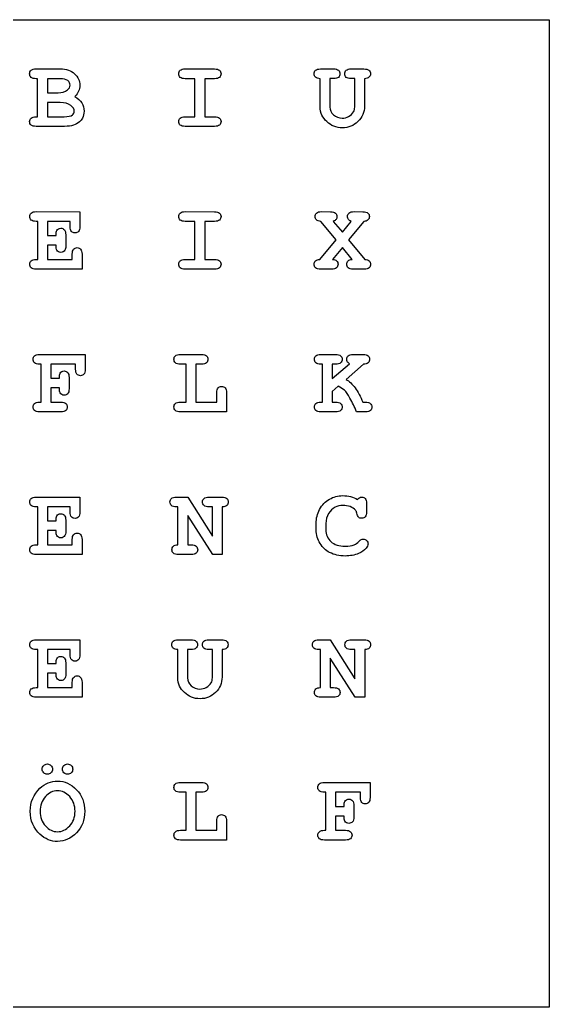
# Model space of a CAD drawing. Extents: x 106 to 221, y 40 to 155.
# Drawn here: x 159.1 to 220.7, y 40.1 to 154.9 of the extents above; entities that cross this region are included whole.
import ezdxf

# ---------------------------------------------------------------- set-up
doc = ezdxf.new("R2010")
doc.units = 0
doc.layers.add('Ebene_1', color=7, linetype='CONTINUOUS')

msp = doc.modelspace()

# ---------------------------------------------------------------- linework, layer by layer
at = {"layer": 'Ebene_1', "color": 2}
msp.add_lwpolyline([(105.79136, 154.91833), (220.7012, 154.91833), (220.7012, 40.10236), (105.79136, 40.10236)], close=True, dxfattribs=at)
at = {"layer": 'Ebene_1', "color": 7}
for points in [[(161.02531, 149.20362), (163.85855, 149.20362)], [(178.36103, 149.20362), (181.77305, 149.19762)], [(194.11476, 149.19811), (195.59753, 149.20411)], [(197.6701, 149.20411), (199.15287, 149.19811)], [(161.2017, 143.64737), (161.2017, 148.06812), (161.02531, 148.06812)], [(163.80343, 148.06812), (162.33169, 148.06812), (162.33169, 146.4255)], [(178.36103, 143.64737), (179.50205, 143.64737), (179.50205, 148.06812), (178.36103, 148.06812)], [(180.63204, 148.06812), (180.63204, 143.64737), (181.77305, 143.64737)], [(181.77305, 148.06763), (180.63204, 148.06812)], [(194.05964, 144.86556), (194.05964, 148.06812)], [(195.59753, 148.06861), (195.18963, 148.06861), (195.18963, 144.76683)], [(198.078, 144.76683), (198.078, 148.06861), (197.6701, 148.06861)], [(199.20799, 148.06812), (199.20799, 144.86556)], [(162.33169, 146.4255), (163.57192, 146.4255)], [(163.82548, 145.29551), (162.33169, 145.29551), (162.33169, 143.64737)], [(161.02531, 143.64737), (161.2017, 143.64737)], [(162.33169, 143.64737), (164.28299, 143.64737)], [(164.34362, 142.51738), (161.02531, 142.51738)], [(181.77305, 142.51738), (178.36103, 142.51738)], [(161.04184, 132.60895), (166.11303, 132.60295), (166.11303, 130.88316)], [(178.36103, 132.60895), (181.77305, 132.60295)], [(194.21949, 132.60895), (195.26129, 132.60295)], [(197.99532, 132.60846), (199.0316, 132.60246)], [(161.04184, 127.0527), (161.21823, 127.0527), (161.21823, 131.47345), (161.04184, 131.47345)], [(164.98303, 130.88316), (164.98303, 131.47296), (162.34822, 131.47296), (162.34822, 129.84136), (163.34041, 129.84136)], [(178.36103, 127.0527), (179.50205, 127.0527), (179.50205, 131.47345), (178.36103, 131.47345)], [(180.63204, 131.47345), (180.63204, 127.0527), (181.77305, 127.0527)], [(181.77305, 131.47296), (180.63204, 131.47345)], [(194.03208, 127.0527), (195.90621, 129.34025), (194.12027, 131.47345)], [(195.5865, 131.47296), (196.63933, 130.21068), (197.6701, 131.47296)], [(199.13082, 131.47247), (197.36693, 129.32922)], [(164.47042, 129.92404), (164.47042, 128.62318)], [(162.34822, 128.71186), (162.34822, 127.0527), (165.23108, 127.0527), (165.23108, 127.66455)], [(163.3404, 128.71137), (162.34822, 128.71186)], [(197.36693, 129.32922), (199.25209, 127.0527)], [(166.36107, 127.66455), (166.36107, 125.92271), (161.04184, 125.92271)], [(197.78585, 127.0527), (196.65035, 128.45279), (195.50382, 127.0527)], [(181.77305, 125.92271), (178.36103, 125.92271)], [(195.38255, 125.92271), (194.11476, 125.92271)], [(199.1694, 125.92271), (197.8961, 125.92271)], [(161.4277, 116.01428), (166.74692, 116.00828), (166.74692, 114.28298)], [(177.80982, 116.01428), (180.25721, 116.00828)], [(194.14232, 116.01428), (195.8566, 116.00828)], [(197.90166, 116.01379), (199.0537, 116.00779)], [(161.4277, 110.45803), (161.60408, 110.45803), (161.60408, 114.87878), (161.4277, 114.87878)], [(165.61693, 114.28298), (165.61693, 114.87829), (162.73408, 114.87829), (162.73408, 113.24118), (163.72626, 113.24118)], [(177.80982, 110.45803), (178.46576, 110.45803), (178.46576, 114.87878), (177.80982, 114.87878)], [(179.59575, 114.87878), (179.59575, 110.45803), (182.03213, 110.45803), (182.03213, 111.52739)], [(180.25721, 114.87829), (179.59575, 114.87878)], [(194.14232, 110.45803), (194.31871, 110.45803), (194.31871, 114.87878), (194.14232, 114.87878)], [(195.8566, 114.87829), (195.4487, 114.87829), (195.4487, 113.2026), (197.45512, 114.9279)], [(199.09228, 114.8778), (197.06381, 113.10289)], [(164.85626, 113.32386), (164.85626, 112.023)], [(162.73408, 112.11168), (162.73408, 110.45803), (163.89163, 110.45803)], [(163.72626, 112.11119), (162.73408, 112.11168)], [(183.16212, 111.52739), (183.16212, 109.32804), (177.80982, 109.32804)], [(196.14328, 112.29811), (195.4487, 111.70929)], [(195.4487, 111.70929), (195.4487, 110.45803), (195.8566, 110.45803)], [(199.01511, 110.45705), (199.31828, 110.45705)], [(163.89163, 109.32804), (161.4277, 109.32804)], [(195.8566, 109.32804), (194.14232, 109.32804)], [(199.31828, 109.32706), (198.29302, 109.32706)], [(161.04184, 99.41962), (166.11303, 99.41362), (166.11303, 97.69383)], [(177.3468, 99.41962), (178.65318, 99.41362), (181.54154, 94.88263), (181.54154, 98.28363), (181.13364, 98.28363)], [(181.13364, 99.41914), (182.61641, 99.41314)], [(161.04184, 93.86337), (161.21823, 93.86337), (161.21823, 98.28411), (161.04184, 98.28411)], [(164.98303, 97.69383), (164.98303, 98.28363), (162.34822, 98.28363), (162.34822, 96.65204), (163.34041, 96.65204)], [(177.52318, 93.86337), (177.52318, 98.28411), (177.3468, 98.28411)], [(182.67705, 98.28315), (182.67705, 92.73241), (181.55808, 92.73241), (178.65318, 97.2809)], [(199.45604, 98.6644), (199.45604, 97.70529)], [(164.47042, 96.73472), (164.47042, 95.43385)], [(178.65318, 97.2809), (178.65318, 93.86337), (179.06108, 93.86337)], [(162.34822, 95.52252), (162.34822, 93.86337), (165.23108, 93.86337), (165.23108, 94.47521)], [(163.3404, 95.52204), (162.34822, 95.52252)], [(193.5911, 95.58309), (193.5911, 96.34928)], [(194.7211, 96.33827), (194.7211, 95.60516)], [(166.36107, 94.47521), (166.36107, 92.73337), (161.04184, 92.73337)], [(179.06108, 92.73337), (177.57831, 92.73337)], [(161.04184, 82.82495), (166.11303, 82.81895), (166.11303, 81.09915)], [(177.55626, 82.81944), (179.03903, 82.82544)], [(181.1116, 82.82544), (182.59437, 82.81944)], [(193.9053, 82.82495), (195.21168, 82.81895), (198.10005, 78.28796), (198.10005, 81.68895), (197.69215, 81.68895)], [(197.69215, 82.82446), (199.17492, 82.81846)], [(161.04184, 77.2687), (161.21823, 77.2687), (161.21823, 81.68944), (161.04184, 81.68944)], [(164.98303, 81.09915), (164.98303, 81.68895), (162.34822, 81.68895), (162.34822, 80.05736), (163.34041, 80.05736)], [(177.50114, 78.48688), (177.50114, 81.68944)], [(179.03903, 81.68993), (178.63113, 81.68993), (178.63113, 78.38815)], [(181.5195, 78.38815), (181.5195, 81.68993), (181.1116, 81.68993)], [(182.64949, 81.68944), (182.64949, 78.48688)], [(194.08169, 77.2687), (194.08169, 81.68944), (193.9053, 81.68944)], [(199.23555, 81.68846), (199.23555, 76.13773), (198.11658, 76.13773), (195.21168, 80.68623)], [(195.21168, 80.68623), (195.21168, 77.2687), (195.61958, 77.2687)], [(164.47042, 80.14004), (164.47042, 78.83917)], [(162.34822, 78.92786), (162.34822, 77.2687), (165.23108, 77.2687), (165.23108, 77.88055)], [(163.3404, 78.92737), (162.34822, 78.92786)], [(166.36107, 77.88055), (166.36107, 76.13871), (161.04184, 76.13871)], [(195.61958, 76.13871), (194.13681, 76.13871)], [(177.80982, 66.23028), (180.25721, 66.22428)], [(194.54471, 66.23028), (199.86394, 66.22428), (199.86394, 64.49897)], [(177.80982, 60.67403), (178.46576, 60.67403), (178.46576, 65.09478), (177.80982, 65.09478)], [(179.59575, 65.09478), (179.59575, 60.67403), (182.03213, 60.67403), (182.03213, 61.74339)], [(180.25721, 65.09429), (179.59575, 65.09478)], [(194.54471, 60.67403), (194.7211, 60.67403), (194.7211, 65.09478), (194.54471, 65.09478)], [(198.73394, 64.49897), (198.73394, 65.09429), (195.85109, 65.09429), (195.85109, 63.45718), (196.84328, 63.45718)], [(197.97329, 63.53986), (197.97329, 62.23899)], [(195.85109, 62.32767), (195.85109, 60.67403), (197.00864, 60.67403)], [(196.84328, 62.32718), (195.85109, 62.32767)], [(183.16212, 61.74339), (183.16212, 59.54404), (177.80982, 59.54404)], [(197.00864, 59.54404), (194.54471, 59.54404)]]:
    msp.add_lwpolyline(points, dxfattribs=at)
for points in [[(199.20799, 148.06812)], [(198.3977, 99.1274)], [(182.64949, 81.68944)], [(162.927, 67.79022)], [(165.2862, 67.79022)], [(165.55079, 62.8844)], [(166.68078, 62.8844)]]:
    msp.add_lwpolyline(points, close=True, dxfattribs=at)
for points in [[(160.27014, 148.63587), (160.27014, 148.80491), (160.3271, 148.940877), (160.44102, 149.04377)], [(160.44102, 148.22246), (160.3271, 148.329027), (160.27014, 148.46683), (160.27014, 148.63587)], [(160.44102, 149.04377), (160.558613, 149.150337), (160.753377, 149.20362), (161.02531, 149.20362)], [(161.02531, 148.06812), (160.753377, 148.06812), (160.558613, 148.119567), (160.44102, 148.22246)], [(163.85855, 149.20362), (164.53471, 149.20362), (165.078577, 149.01437), (165.49015, 148.63587)], [(165.49015, 148.63587), (165.901723, 148.261043), (166.10751, 147.81456), (166.10751, 147.29642)], [(177.60587, 148.63587), (177.60587, 148.80491), (177.662827, 148.940877), (177.77674, 149.04377)], [(177.77674, 148.22246), (177.662827, 148.329027), (177.60587, 148.46683), (177.60587, 148.63587)], [(177.77674, 149.04377), (177.894333, 149.150337), (178.089097, 149.20362), (178.36103, 149.20362)], [(178.36103, 148.06812), (178.089097, 148.06812), (177.894333, 148.119567), (177.77674, 148.22246)], [(181.77305, 149.19762), (182.044983, 149.19762), (182.23791, 149.146173), (182.35183, 149.04328)], [(182.35183, 148.22197), (182.23791, 148.119077), (182.044983, 148.06763), (181.77305, 148.06763)], [(182.35183, 149.04328), (182.469423, 148.940387), (182.52822, 148.80442), (182.52822, 148.63538)], [(182.52822, 148.63538), (182.52822, 148.46634), (182.469423, 148.328537), (182.35183, 148.22197)], [(193.35959, 148.63587), (193.35959, 148.80491), (193.41655, 148.940877), (193.53047, 149.04377)], [(193.53047, 148.22797), (193.41655, 148.334537), (193.35959, 148.470503), (193.35959, 148.63587)], [(193.53047, 149.04377), (193.64439, 149.146663), (193.839153, 149.19811), (194.11476, 149.19811)], [(194.05964, 148.06812), (193.82078, 148.06812), (193.64439, 148.121403), (193.53047, 148.22797)], [(195.59753, 149.20411), (195.869463, 149.20411), (196.062387, 149.150827), (196.1763, 149.04426)], [(196.1763, 148.22295), (196.062387, 148.120057), (195.869463, 148.06861), (195.59753, 148.06861)], [(196.1763, 149.04426), (196.293893, 148.941367), (196.35269, 148.8054), (196.35269, 148.63636)], [(196.35269, 148.63636), (196.35269, 148.46732), (196.293893, 148.329517), (196.1763, 148.22295)], [(196.91493, 148.63636), (196.91493, 148.8054), (196.97189, 148.941367), (197.08581, 149.04426)], [(197.08581, 148.22295), (196.97189, 148.329517), (196.91493, 148.46732), (196.91493, 148.63636)], [(197.08581, 149.04426), (197.203403, 149.150827), (197.398167, 149.20411), (197.6701, 149.20411)], [(197.6701, 148.06861), (197.398167, 148.06861), (197.203403, 148.120057), (197.08581, 148.22295)], [(199.15287, 149.19811), (199.424803, 149.19811), (199.617727, 149.146663), (199.73164, 149.04377)], [(199.73716, 148.22797), (199.62324, 148.121403), (199.44685, 148.06812), (199.20799, 148.06812)], [(199.73164, 149.04377), (199.849233, 148.940877), (199.90803, 148.80491), (199.90803, 148.63587)], [(199.90803, 148.63587), (199.90803, 148.470503), (199.851073, 148.334537), (199.73716, 148.22797)], [(164.6964, 147.84212), (164.508987, 147.992787), (164.21133, 148.06812), (163.80343, 148.06812)], [(164.67987, 146.76174), (164.878303, 146.912407), (164.97752, 147.09982), (164.97752, 147.32398)], [(164.97752, 147.32398), (164.97752, 147.522413), (164.883813, 147.695127), (164.6964, 147.84212)], [(166.10751, 147.29642), (166.10751, 147.050207), (166.05974, 146.818697), (165.9642, 146.60189)], [(163.57192, 146.4255), (164.016567, 146.4255), (164.385883, 146.53758), (164.67987, 146.76174)], [(165.9642, 146.60189), (165.868653, 146.385077), (165.7235, 146.1848), (165.52874, 146.00106)], [(165.52874, 146.00106), (165.885193, 145.787927), (166.151613, 145.538043), (166.328, 145.25141)], [(165.04367, 144.96478), (164.76071, 145.185267), (164.354647, 145.29551), (163.82548, 145.29551)], [(165.4681, 144.29229), (165.4681, 144.52013), (165.326623, 144.744293), (165.04367, 144.96478)], [(166.328, 145.25141), (166.508067, 144.96845), (166.5981, 144.646907), (166.5981, 144.28678)], [(194.26359, 143.82376), (194.127623, 144.084667), (194.05964, 144.431933), (194.05964, 144.86556)], [(195.18963, 144.76683), (195.18963, 144.42875), (195.32927, 144.129257), (195.60855, 143.86835)], [(197.94019, 144.21561), (198.032063, 144.366277), (198.078, 144.550017), (198.078, 144.76683)], [(199.20799, 144.86556), (199.20799, 144.167353), (198.956267, 143.573877), (198.45282, 143.08513)], [(160.44653, 143.48752), (160.564123, 143.594087), (160.75705, 143.64737), (161.02531, 143.64737)], [(164.28299, 143.64737), (164.742337, 143.64737), (165.065717, 143.715353), (165.25313, 143.85132)], [(165.25313, 143.85132), (165.396443, 143.954213), (165.4681, 144.101203), (165.4681, 144.29229)], [(166.5981, 144.28678), (166.5981, 144.000147), (166.53379, 143.733727), (166.40517, 143.48752)], [(177.77674, 143.48752), (177.894333, 143.594087), (178.089097, 143.64737), (178.36103, 143.64737)], [(181.77305, 143.64737), (182.044983, 143.64737), (182.23791, 143.594087), (182.35183, 143.48752)], [(194.83134, 143.07962), (194.588807, 143.31848), (194.399557, 143.566527), (194.26359, 143.82376)], [(195.60855, 143.86835), (195.89151, 143.611117), (196.231427, 143.4825), (196.6283, 143.4825)], [(196.6283, 143.4825), (196.892887, 143.4825), (197.140933, 143.54497), (197.37244, 143.66991)], [(197.37244, 143.66991), (197.603953, 143.79485), (197.793203, 143.97675), (197.94019, 144.21561)], [(160.27014, 143.08513), (160.27014, 143.250497), (160.328937, 143.384627), (160.44653, 143.48752)], [(160.44102, 142.67172), (160.3271, 142.778287), (160.27014, 142.91609), (160.27014, 143.08513)], [(161.02531, 142.51738), (160.753377, 142.51738), (160.558613, 142.568827), (160.44102, 142.67172)], [(165.36337, 142.6607), (165.091437, 142.565153), (164.75152, 142.51738), (164.34362, 142.51738)], [(166.05239, 143.04103), (165.864977, 142.88669), (165.635303, 142.759913), (165.36337, 142.6607)], [(166.40517, 143.48752), (166.309623, 143.300107), (166.19203, 143.151277), (166.05239, 143.04103)], [(177.60587, 143.08513), (177.60587, 143.250497), (177.662827, 143.384627), (177.77674, 143.48752)], [(177.77674, 142.67172), (177.662827, 142.778287), (177.60587, 142.91609), (177.60587, 143.08513)], [(178.36103, 142.51738), (178.089097, 142.51738), (177.894333, 142.568827), (177.77674, 142.67172)], [(182.35183, 142.67172), (182.23791, 142.568827), (182.044983, 142.51738), (181.77305, 142.51738)], [(182.35183, 143.48752), (182.469423, 143.384627), (182.52822, 143.24866), (182.52822, 143.07962)], [(182.52822, 143.07962), (182.52822, 142.914253), (182.469423, 142.778287), (182.35183, 142.67172)], [(195.65816, 142.53392), (195.353153, 142.65886), (195.077547, 142.84076), (194.83134, 143.07962)], [(196.64484, 142.35202), (196.295733, 142.35202), (195.96684, 142.412653), (195.65816, 142.53392)], [(198.45282, 143.08513), (197.953053, 142.59639), (197.350393, 142.35202), (196.64484, 142.35202)], [(160.28668, 132.0412), (160.28668, 132.21024), (160.34364, 132.346207), (160.45756, 132.4491)], [(160.45756, 131.62779), (160.34364, 131.734357), (160.28668, 131.87216), (160.28668, 132.0412)], [(160.45756, 132.4491), (160.575153, 132.555667), (160.769913, 132.60895), (161.04184, 132.60895)], [(177.60587, 132.0412), (177.60587, 132.21024), (177.662827, 132.346207), (177.77674, 132.4491)], [(177.77674, 131.62779), (177.662827, 131.734357), (177.60587, 131.87216), (177.60587, 132.0412)], [(177.77674, 132.4491), (177.894333, 132.555667), (178.089097, 132.60895), (178.36103, 132.60895)], [(181.77305, 132.60295), (182.044983, 132.60295), (182.23791, 132.551503), (182.35183, 132.44861)], [(182.35183, 132.44861), (182.469423, 132.345717), (182.52822, 132.20975), (182.52822, 132.04071)], [(182.52822, 132.04071), (182.52822, 131.87167), (182.469423, 131.733867), (182.35183, 131.6273)], [(193.46433, 132.0412), (193.46433, 132.21024), (193.521287, 132.346207), (193.6352, 132.4491)], [(193.62418, 131.63881), (193.517613, 131.745383), (193.46433, 131.879513), (193.46433, 132.0412)], [(193.6352, 132.4491), (193.752793, 132.555667), (193.947557, 132.60895), (194.21949, 132.60895)], [(195.26129, 132.60295), (195.533223, 132.60295), (195.726147, 132.551503), (195.84006, 132.44861)], [(195.84006, 132.44861), (195.957653, 132.345717), (196.01645, 132.20975), (196.01645, 132.04071)], [(196.01645, 132.04071), (196.01645, 131.91577), (195.979703, 131.801853), (195.90621, 131.69896)], [(197.24015, 132.04071), (197.24015, 132.206077), (197.29711, 132.342043), (197.41103, 132.44861)], [(197.35039, 131.69896), (197.276897, 131.801853), (197.24015, 131.91577), (197.24015, 132.04071)], [(197.41103, 132.44861), (197.528623, 132.555177), (197.723387, 132.60846), (197.99532, 132.60846)], [(199.0316, 132.60246), (199.303533, 132.60246), (199.49646, 132.551013), (199.61038, 132.44812)], [(199.61038, 132.44812), (199.727973, 132.345227), (199.78677, 132.20926), (199.78677, 132.04022)], [(199.78677, 132.04022), (199.78677, 131.878533), (199.72981, 131.744403), (199.61589, 131.63783)], [(161.04184, 131.47345), (160.769913, 131.47345), (160.575153, 131.524897), (160.45756, 131.62779)], [(178.36103, 131.47345), (178.089097, 131.47345), (177.894333, 131.524897), (177.77674, 131.62779)], [(182.35183, 131.6273), (182.23791, 131.524407), (182.044983, 131.47296), (181.77305, 131.47296)], [(194.12027, 131.47345), (193.899783, 131.480783), (193.73442, 131.535903), (193.62418, 131.63881)], [(195.90621, 131.69896), (195.85841, 131.636493), (195.75184, 131.56116), (195.5865, 131.47296)], [(197.6701, 131.47296), (197.504733, 131.561153), (197.398163, 131.636487), (197.35039, 131.69896)], [(199.61589, 131.63783), (199.505643, 131.531263), (199.343953, 131.476143), (199.13082, 131.47247)], [(163.34041, 129.84136), (163.34041, 130.13534), (163.367977, 130.32459), (163.42311, 130.40911)], [(163.42311, 130.40911), (163.53703, 130.589177), (163.69872, 130.67921), (163.90818, 130.67921)], [(163.90818, 130.67921), (164.073547, 130.67921), (164.207677, 130.620413), (164.31057, 130.50282)], [(164.31057, 130.50282), (164.417137, 130.3889), (164.47042, 130.195973), (164.47042, 129.92404)], [(165.13737, 130.30438), (165.034477, 130.4183), (164.98303, 130.611227), (164.98303, 130.88316)], [(165.55079, 130.13351), (165.38175, 130.13351), (165.243943, 130.190467), (165.13737, 130.30438)], [(165.95869, 130.30438), (165.855797, 130.190467), (165.71983, 130.13351), (165.55079, 130.13351)], [(166.11303, 130.88316), (166.11303, 130.6149), (166.061583, 130.421973), (165.95869, 130.30438)], [(163.4231, 128.13811), (163.367967, 128.22263), (163.3404, 128.413717), (163.3404, 128.71137)], [(164.47042, 128.62318), (164.47042, 128.376967), (164.44102, 128.2116), (164.38222, 128.12708)], [(163.90817, 127.86801), (163.69871, 127.86801), (163.53702, 127.958043), (163.4231, 128.13811)], [(164.38222, 128.12708), (164.264627, 127.954367), (164.10661, 127.86801), (163.90817, 127.86801)], [(165.23108, 127.66455), (165.23108, 127.936483), (165.282527, 128.12941), (165.38542, 128.24333)], [(165.38542, 128.24333), (165.491987, 128.360923), (165.62979, 128.41972), (165.79883, 128.41972)], [(165.79883, 128.41972), (165.964197, 128.41972), (166.098327, 128.360923), (166.20122, 128.24333)], [(166.20122, 128.24333), (166.307787, 128.12941), (166.36107, 127.936483), (166.36107, 127.66455)], [(160.28668, 126.49046), (160.28668, 126.655827), (160.345477, 126.789957), (160.46307, 126.89285)], [(160.45756, 126.07705), (160.34364, 126.183617), (160.28668, 126.32142), (160.28668, 126.49046)], [(160.46307, 126.89285), (160.580663, 126.999417), (160.773587, 127.0527), (161.04184, 127.0527)], [(177.60587, 126.49046), (177.60587, 126.655827), (177.662827, 126.789957), (177.77674, 126.89285)], [(177.77674, 126.07705), (177.662827, 126.183617), (177.60587, 126.32142), (177.60587, 126.49046)], [(177.77674, 126.89285), (177.894333, 126.999417), (178.089097, 127.0527), (178.36103, 127.0527)], [(181.77305, 127.0527), (182.044983, 127.0527), (182.23791, 126.999417), (182.35183, 126.89285)], [(182.35183, 126.89285), (182.469423, 126.789957), (182.52822, 126.65399), (182.52822, 126.48495)], [(182.52822, 126.48495), (182.52822, 126.319583), (182.469423, 126.183617), (182.35183, 126.07705)], [(193.35959, 126.49046), (193.35959, 126.652153), (193.41655, 126.786283), (193.53047, 126.89285)], [(193.53047, 126.07705), (193.41655, 126.183617), (193.35959, 126.32142), (193.35959, 126.49046)], [(193.53047, 126.89285), (193.64439, 126.999417), (193.811593, 127.0527), (194.03208, 127.0527)], [(195.50382, 127.0527), (195.71328, 127.045367), (195.871297, 126.98841), (195.97787, 126.88183)], [(196.13772, 126.48495), (196.13772, 126.319583), (196.078923, 126.183617), (195.96133, 126.07705)], [(195.97787, 126.88183), (196.084437, 126.775257), (196.13772, 126.642963), (196.13772, 126.48495)], [(197.14644, 126.49046), (197.14644, 126.64848), (197.199727, 126.778937), (197.3063, 126.88183)], [(197.31732, 126.07705), (197.2034, 126.183617), (197.14644, 126.32142), (197.14644, 126.49046)], [(197.3063, 126.88183), (197.412867, 126.988397), (197.572717, 127.045353), (197.78585, 127.0527)], [(199.25209, 127.0527), (199.47625, 127.0487), (199.64345, 126.99358), (199.75369, 126.88734)], [(199.92457, 126.48495), (199.92457, 126.319583), (199.865773, 126.183617), (199.74818, 126.07705)], [(199.75369, 126.88734), (199.86761, 126.784447), (199.92457, 126.650317), (199.92457, 126.48495)], [(161.04184, 125.92271), (160.769913, 125.92271), (160.575153, 125.974157), (160.45756, 126.07705)], [(178.36103, 125.92271), (178.089097, 125.92271), (177.894333, 125.974157), (177.77674, 126.07705)], [(182.35183, 126.07705), (182.23791, 125.974157), (182.044983, 125.92271), (181.77305, 125.92271)], [(194.11476, 125.92271), (193.842827, 125.92271), (193.648063, 125.974157), (193.53047, 126.07705)], [(195.96133, 126.07705), (195.84741, 125.974157), (195.654483, 125.92271), (195.38255, 125.92271)], [(197.8961, 125.92271), (197.62784, 125.92271), (197.434913, 125.974157), (197.31732, 126.07705)], [(199.74818, 126.07705), (199.63426, 125.974157), (199.441333, 125.92271), (199.1694, 125.92271)], [(160.84341, 115.85443), (160.961003, 115.960997), (161.155767, 116.01428), (161.4277, 116.01428)], [(177.22553, 115.85443), (177.343123, 115.960997), (177.537887, 116.01428), (177.80982, 116.01428)], [(180.25721, 116.00828), (180.529143, 116.00828), (180.72207, 115.956833), (180.83599, 115.85394)], [(193.55803, 115.85443), (193.675623, 115.960997), (193.870387, 116.01428), (194.14232, 116.01428)], [(195.8566, 116.00828), (196.128533, 116.00828), (196.32146, 115.956833), (196.43538, 115.85394)], [(197.31737, 115.85394), (197.434963, 115.960507), (197.629727, 116.01379), (197.90166, 116.01379)], [(199.0537, 116.00779), (199.325633, 116.00779), (199.518557, 115.956343), (199.63247, 115.85345)], [(160.67253, 115.44653), (160.67253, 115.61557), (160.72949, 115.751537), (160.84341, 115.85443)], [(160.84341, 115.03312), (160.72949, 115.139687), (160.67253, 115.27749), (160.67253, 115.44653)], [(161.4277, 114.87878), (161.155767, 114.87878), (160.961003, 114.930227), (160.84341, 115.03312)], [(177.05465, 115.44653), (177.05465, 115.61557), (177.11161, 115.751537), (177.22553, 115.85443)], [(177.22553, 115.03312), (177.11161, 115.139687), (177.05465, 115.27749), (177.05465, 115.44653)], [(177.80982, 114.87878), (177.537887, 114.87878), (177.343123, 114.930227), (177.22553, 115.03312)], [(180.83599, 115.03263), (180.72207, 114.929737), (180.529143, 114.87829), (180.25721, 114.87829)], [(180.83599, 115.85394), (180.953583, 115.751047), (181.01238, 115.61508), (181.01238, 115.44604)], [(181.01238, 115.44604), (181.01238, 115.277), (180.953583, 115.139197), (180.83599, 115.03263)], [(193.38716, 115.44653), (193.38716, 115.61557), (193.444117, 115.751537), (193.55803, 115.85443)], [(193.55803, 115.03312), (193.444117, 115.139687), (193.38716, 115.27749), (193.38716, 115.44653)], [(194.14232, 114.87878), (193.870387, 114.87878), (193.675623, 114.930227), (193.55803, 115.03312)], [(196.43538, 115.03263), (196.32146, 114.929737), (196.128533, 114.87829), (195.8566, 114.87829)], [(196.43538, 115.85394), (196.552967, 115.751047), (196.61176, 115.61508), (196.61176, 115.44604)], [(196.61176, 115.44604), (196.61176, 115.277), (196.552967, 115.139197), (196.43538, 115.03263)], [(197.14649, 115.43502), (197.14649, 115.607733), (197.20345, 115.747373), (197.31737, 115.85394)], [(197.21259, 115.16492), (197.168523, 115.23842), (197.14649, 115.328453), (197.14649, 115.43502)], [(197.45512, 114.9279), (197.337533, 115.01242), (197.25669, 115.091427), (197.21259, 115.16492)], [(199.63247, 115.03765), (199.518557, 114.931083), (199.338493, 114.8778), (199.09228, 114.8778)], [(199.63247, 115.85345), (199.750063, 115.750557), (199.80886, 115.61459), (199.80886, 115.44555)], [(199.80886, 115.44555), (199.80886, 115.28019), (199.750063, 115.144223), (199.63247, 115.03765)], [(163.72626, 113.24118), (163.72626, 113.53516), (163.753827, 113.72441), (163.80896, 113.80893)], [(163.80896, 113.80893), (163.922873, 113.988997), (164.084563, 114.07903), (164.29403, 114.07903)], [(164.29403, 114.07903), (164.45939, 114.07903), (164.593517, 114.020233), (164.69641, 113.90264)], [(164.69641, 113.90264), (164.802977, 113.78872), (164.85626, 113.595793), (164.85626, 113.32386)], [(165.77127, 113.7042), (165.668377, 113.81812), (165.61693, 114.011047), (165.61693, 114.28298)], [(166.17917, 113.53333), (166.013803, 113.53333), (165.877837, 113.590287), (165.77127, 113.7042)], [(166.58707, 113.7042), (166.484177, 113.590287), (166.34821, 113.53333), (166.17917, 113.53333)], [(166.74692, 114.28298), (166.74692, 114.01472), (166.693637, 113.821793), (166.58707, 113.7042)], [(197.06381, 113.10289), (197.44231, 112.886077), (197.796927, 112.555347), (198.12766, 112.1107)], [(163.80896, 111.53793), (163.753827, 111.62245), (163.72626, 111.813537), (163.72626, 112.11119)], [(164.28851, 111.26783), (164.082723, 111.26783), (163.922873, 111.357863), (163.80896, 111.53793)], [(164.69641, 111.43871), (164.593517, 111.32479), (164.45755, 111.26783), (164.28851, 111.26783)], [(164.85626, 112.023), (164.85626, 111.751067), (164.802977, 111.556303), (164.69641, 111.43871)], [(182.03213, 111.52739), (182.03213, 111.799323), (182.083577, 111.99225), (182.18647, 112.10617)], [(182.18647, 112.10617), (182.293037, 112.223763), (182.43084, 112.28256), (182.59988, 112.28256)], [(182.59988, 112.28256), (182.76524, 112.28256), (182.899367, 112.223763), (183.00226, 112.10617)], [(183.00226, 112.10617), (183.108833, 111.99225), (183.16212, 111.799323), (183.16212, 111.52739)], [(196.87089, 111.8406), (196.668777, 112.031693), (196.42624, 112.184197), (196.14328, 112.29811)], [(197.52132, 110.93661), (197.293487, 111.351857), (197.076677, 111.653187), (196.87089, 111.8406)], [(198.12766, 112.1107), (198.46206, 111.666053), (198.757877, 111.114837), (199.01511, 110.45705)], [(160.67253, 109.89579), (160.67253, 110.061157), (160.731327, 110.195287), (160.84892, 110.29818)], [(160.84892, 110.29818), (160.966513, 110.404747), (161.15944, 110.45803), (161.4277, 110.45803)], [(163.89163, 110.45803), (164.163563, 110.45803), (164.356487, 110.404747), (164.4704, 110.29818)], [(164.4704, 110.29818), (164.587993, 110.195287), (164.64679, 110.05932), (164.64679, 109.89028)], [(177.05465, 109.89579), (177.05465, 110.061157), (177.11161, 110.195287), (177.22553, 110.29818)], [(177.22553, 110.29818), (177.343123, 110.404747), (177.537887, 110.45803), (177.80982, 110.45803)], [(193.38716, 109.89579), (193.38716, 110.061157), (193.445953, 110.195287), (193.56354, 110.29818)], [(193.56354, 110.29818), (193.681133, 110.404747), (193.87406, 110.45803), (194.14232, 110.45803)], [(195.8566, 110.45803), (196.128533, 110.45803), (196.32146, 110.404747), (196.43538, 110.29818)], [(196.43538, 110.29818), (196.552967, 110.195287), (196.61176, 110.05932), (196.61176, 109.89028)], [(198.29302, 109.32706), (198.057833, 109.8893), (197.8006, 110.425817), (197.52132, 110.93661)], [(199.31828, 110.45705), (199.58654, 110.45705), (199.77763, 110.403767), (199.89155, 110.2972)], [(199.89155, 110.2972), (200.009137, 110.194307), (200.06793, 110.05834), (200.06793, 109.8893)], [(160.84341, 109.48238), (160.72949, 109.588953), (160.67253, 109.726757), (160.67253, 109.89579)], [(161.4277, 109.32804), (161.155767, 109.32804), (160.961003, 109.379487), (160.84341, 109.48238)], [(164.4704, 109.48238), (164.356487, 109.379487), (164.163563, 109.32804), (163.89163, 109.32804)], [(164.64679, 109.89028), (164.64679, 109.72492), (164.587993, 109.588953), (164.4704, 109.48238)], [(177.22553, 109.48238), (177.11161, 109.588953), (177.05465, 109.726757), (177.05465, 109.89579)], [(177.80982, 109.32804), (177.537887, 109.32804), (177.343123, 109.379487), (177.22553, 109.48238)], [(193.55803, 109.48238), (193.444117, 109.588953), (193.38716, 109.726757), (193.38716, 109.89579)], [(194.14232, 109.32804), (193.870387, 109.32804), (193.675623, 109.379487), (193.55803, 109.48238)], [(196.43538, 109.48238), (196.32146, 109.379487), (196.128533, 109.32804), (195.8566, 109.32804)], [(196.61176, 109.89028), (196.61176, 109.72492), (196.552967, 109.588953), (196.43538, 109.48238)], [(199.89706, 109.4814), (199.78314, 109.378507), (199.590213, 109.32706), (199.31828, 109.32706)], [(200.06793, 109.8893), (200.06793, 109.72394), (200.010973, 109.587973), (199.89706, 109.4814)], [(160.28668, 98.85186), (160.28668, 99.0209), (160.34364, 99.156867), (160.45756, 99.25976)], [(160.45756, 98.43845), (160.34364, 98.545023), (160.28668, 98.682827), (160.28668, 98.85186)], [(160.45756, 99.25976), (160.575153, 99.366333), (160.769913, 99.41962), (161.04184, 99.41962)], [(176.59163, 98.85186), (176.59163, 99.0209), (176.64859, 99.156867), (176.76251, 99.25976)], [(176.76251, 98.43845), (176.64859, 98.545023), (176.59163, 98.682827), (176.59163, 98.85186)], [(176.76251, 99.25976), (176.880103, 99.366333), (177.074867, 99.41962), (177.3468, 99.41962)], [(180.37848, 98.85138), (180.37848, 99.02042), (180.43544, 99.156387), (180.54936, 99.25928)], [(180.54936, 98.43797), (180.43544, 98.544543), (180.37848, 98.682347), (180.37848, 98.85138)], [(180.54936, 99.25928), (180.666953, 99.365853), (180.861713, 99.41914), (181.13364, 99.41914)], [(182.61641, 99.41314), (182.888343, 99.41314), (183.08127, 99.361693), (183.19519, 99.2588)], [(183.19519, 99.2588), (183.312783, 99.155907), (183.37158, 99.01994), (183.37158, 98.8509)], [(183.37158, 98.8509), (183.37158, 98.68554), (183.31462, 98.549577), (183.2007, 98.44301)], [(193.999, 97.9919), (194.274613, 98.502693), (194.654953, 98.895893), (195.14002, 99.1715)], [(195.14002, 99.1715), (195.625087, 99.447107), (196.139553, 99.58491), (196.68342, 99.58491)], [(196.68342, 99.58491), (197.010473, 99.58491), (197.31548, 99.546327), (197.59844, 99.46916)], [(197.59844, 99.46916), (197.885073, 99.39566), (198.151493, 99.28174), (198.3977, 99.1274)], [(198.3977, 99.12747), (198.46752, 99.223017), (198.542853, 99.294677), (198.6237, 99.34245)], [(198.6237, 99.34245), (198.70822, 99.390183), (198.798253, 99.41405), (198.8938, 99.41405)], [(198.8938, 99.41405), (199.05916, 99.41405), (199.193287, 99.357093), (199.29618, 99.24318)], [(199.29618, 99.24318), (199.402753, 99.12926), (199.45604, 98.936333), (199.45604, 98.6644)], [(161.04184, 98.28411), (160.769913, 98.28411), (160.575153, 98.335557), (160.45756, 98.43845)], [(165.13737, 97.11506), (165.034477, 97.228973), (164.98303, 97.421897), (164.98303, 97.69383)], [(166.11303, 97.69383), (166.11303, 97.425577), (166.061583, 97.232653), (165.95869, 97.11506)], [(177.3468, 98.28411), (177.074867, 98.28411), (176.880103, 98.335557), (176.76251, 98.43845)], [(181.13364, 98.28363), (180.861713, 98.28363), (180.666953, 98.335077), (180.54936, 98.43797)], [(183.2007, 98.44301), (183.086787, 98.336437), (182.912237, 98.28315), (182.67705, 98.28315)], [(193.5911, 96.34928), (193.5911, 96.93724), (193.727067, 97.48478), (193.999, 97.9919)], [(195.79597, 98.23445), (195.51301, 98.087463), (195.263123, 97.848603), (195.04631, 97.51787)], [(196.72752, 98.45494), (196.38944, 98.45494), (196.078923, 98.381443), (195.79597, 98.23445)], [(197.53781, 98.30611), (197.26955, 98.40533), (196.999453, 98.45494), (196.72752, 98.45494)], [(198.1717, 97.90924), (198.02104, 98.0746), (197.809743, 98.20689), (197.53781, 98.30611)], [(198.32604, 97.55095), (198.300307, 97.70529), (198.24886, 97.82472), (198.1717, 97.90924)], [(199.45604, 97.70529), (199.45604, 97.433357), (199.402753, 97.238593), (199.29618, 97.121)], [(163.34041, 96.65204), (163.34041, 96.94602), (163.367977, 97.13527), (163.42311, 97.21979)], [(163.42311, 97.21979), (163.53703, 97.39985), (163.69872, 97.48988), (163.90818, 97.48988)], [(163.90818, 97.48988), (164.073547, 97.48988), (164.207677, 97.431083), (164.31057, 97.31349)], [(164.31057, 97.31349), (164.417137, 97.199577), (164.47042, 97.006653), (164.47042, 96.73472)], [(165.55079, 96.94418), (165.38175, 96.94418), (165.243943, 97.00114), (165.13737, 97.11506)], [(165.95869, 97.11506), (165.855797, 97.00114), (165.71983, 96.94418), (165.55079, 96.94418)], [(195.04631, 97.51787), (194.829503, 97.187143), (194.7211, 96.793943), (194.7211, 96.33827)], [(198.52999, 97.0769), (198.438123, 97.16142), (198.37014, 97.319437), (198.32604, 97.55095)], [(198.8938, 96.95012), (198.743133, 96.95012), (198.621863, 96.99238), (198.52999, 97.0769)], [(199.29618, 97.121), (199.193287, 97.00708), (199.05916, 96.95012), (198.8938, 96.95012)], [(163.4231, 94.94878), (163.367967, 95.0333), (163.3404, 95.224387), (163.3404, 95.52204)], [(164.47042, 95.43385), (164.47042, 95.187643), (164.44102, 95.02228), (164.38222, 94.93776)], [(194.04861, 94.02315), (193.743603, 94.50087), (193.5911, 95.02085), (193.5911, 95.58309)], [(194.7211, 95.60516), (194.7211, 95.061293), (194.9177, 94.607457), (195.3109, 94.24365)], [(163.90817, 94.67868), (163.69871, 94.67868), (163.53702, 94.768713), (163.4231, 94.94878)], [(164.38222, 94.93776), (164.264627, 94.76504), (164.10661, 94.67868), (163.90817, 94.67868)], [(165.23108, 94.47521), (165.23108, 94.747143), (165.282527, 94.94007), (165.38542, 95.05399)], [(165.38542, 95.05399), (165.491987, 95.171583), (165.62979, 95.23038), (165.79883, 95.23038)], [(165.79883, 95.23038), (165.964197, 95.23038), (166.098327, 95.171583), (166.20122, 95.05399)], [(166.20122, 95.05399), (166.307787, 94.94007), (166.36107, 94.747143), (166.36107, 94.47521)], [(195.3109, 94.24365), (195.707773, 93.87985), (196.25715, 93.69795), (196.95903, 93.69795)], [(198.02288, 93.86883), (198.19192, 93.934963), (198.371983, 94.065417), (198.56307, 94.26019)], [(198.56307, 94.26019), (198.680663, 94.377783), (198.77253, 94.453117), (198.83867, 94.48619)], [(198.83867, 94.48619), (198.904803, 94.522923), (198.980137, 94.54129), (199.06467, 94.54129)], [(199.06467, 94.54129), (199.215337, 94.54129), (199.34763, 94.48433), (199.46155, 94.37041)], [(199.46155, 94.37041), (199.575463, 94.256497), (199.63242, 94.12237), (199.63242, 93.96803)], [(160.28668, 93.30113), (160.28668, 93.46649), (160.345477, 93.600617), (160.46307, 93.70351)], [(160.45756, 92.88771), (160.34364, 92.994283), (160.28668, 93.13209), (160.28668, 93.30113)], [(160.46307, 93.70351), (160.580663, 93.810083), (160.773587, 93.86337), (161.04184, 93.86337)], [(176.82314, 93.30113), (176.82314, 93.462817), (176.8801, 93.596943), (176.99402, 93.70351)], [(176.99402, 92.88771), (176.8801, 92.994283), (176.82314, 93.13209), (176.82314, 93.30113)], [(176.99402, 93.70351), (177.107933, 93.810083), (177.28432, 93.86337), (177.52318, 93.86337)], [(179.06108, 93.86337), (179.333007, 93.86337), (179.52593, 93.810083), (179.63985, 93.70351)], [(179.63985, 93.70351), (179.757443, 93.600617), (179.81624, 93.46465), (179.81624, 93.29561)], [(179.81624, 93.29561), (179.81624, 93.13025), (179.757443, 92.994283), (179.63985, 92.88771)], [(195.15656, 92.98135), (194.722933, 93.201837), (194.353617, 93.549103), (194.04861, 94.02315)], [(196.95903, 93.69795), (197.377957, 93.69795), (197.732573, 93.75491), (198.02288, 93.86883)], [(199.40091, 93.47193), (199.17675, 93.214697), (198.888283, 93.012587), (198.53551, 92.8656)], [(199.63242, 93.96803), (199.63242, 93.81369), (199.55525, 93.648323), (199.40091, 93.47193)], [(161.04184, 92.73337), (160.769913, 92.73337), (160.575153, 92.784817), (160.45756, 92.88771)], [(177.57831, 92.73337), (177.306377, 92.73337), (177.111613, 92.784817), (176.99402, 92.88771)], [(179.63985, 92.88771), (179.52593, 92.784817), (179.333007, 92.73337), (179.06108, 92.73337)], [(196.96454, 92.56794), (196.295733, 92.56794), (195.693073, 92.705743), (195.15656, 92.98135)], [(198.53551, 92.8656), (198.061463, 92.66716), (197.537807, 92.56794), (196.96454, 92.56794)], [(160.45756, 82.6651), (160.575153, 82.771667), (160.769913, 82.82495), (161.04184, 82.82495)], [(176.97197, 82.6651), (177.08589, 82.767993), (177.280653, 82.81944), (177.55626, 82.81944)], [(179.03903, 82.82544), (179.310963, 82.82544), (179.503887, 82.772157), (179.6178, 82.66559)], [(180.52731, 82.66559), (180.644903, 82.772157), (180.839667, 82.82544), (181.1116, 82.82544)], [(182.59437, 82.81944), (182.866297, 82.81944), (183.05922, 82.767993), (183.17314, 82.6651)], [(193.32101, 82.6651), (193.438603, 82.771667), (193.633367, 82.82495), (193.9053, 82.82495)], [(197.10786, 82.66461), (197.225453, 82.771177), (197.420217, 82.82446), (197.69215, 82.82446)], [(199.17492, 82.81846), (199.446853, 82.81846), (199.639777, 82.767013), (199.75369, 82.66412)], [(160.28668, 82.2572), (160.28668, 82.42624), (160.34364, 82.562207), (160.45756, 82.6651)], [(160.45756, 81.84378), (160.34364, 81.950353), (160.28668, 82.08816), (160.28668, 82.2572)], [(161.04184, 81.68944), (160.769913, 81.68944), (160.575153, 81.740887), (160.45756, 81.84378)], [(176.80109, 82.2572), (176.80109, 82.42624), (176.85805, 82.562207), (176.97197, 82.6651)], [(176.97197, 81.8493), (176.85805, 81.955867), (176.80109, 82.091833), (176.80109, 82.2572)], [(177.50114, 81.68944), (177.26228, 81.68944), (177.08589, 81.742727), (176.97197, 81.8493)], [(179.6178, 81.84427), (179.503887, 81.741377), (179.310963, 81.68993), (179.03903, 81.68993)], [(179.6178, 82.66559), (179.735393, 82.562697), (179.79419, 82.42673), (179.79419, 82.25769)], [(179.79419, 82.25769), (179.79419, 82.08865), (179.735393, 81.950843), (179.6178, 81.84427)], [(180.35643, 82.25769), (180.35643, 82.42673), (180.41339, 82.562697), (180.52731, 82.66559)], [(180.52731, 81.84427), (180.41339, 81.950843), (180.35643, 82.08865), (180.35643, 82.25769)], [(181.1116, 81.68993), (180.839667, 81.68993), (180.644903, 81.741377), (180.52731, 81.84427)], [(183.17865, 81.8493), (183.064737, 81.742727), (182.88835, 81.68944), (182.64949, 81.68944)], [(183.17314, 82.6651), (183.290733, 82.562207), (183.34953, 82.42624), (183.34953, 82.2572)], [(183.34953, 82.2572), (183.34953, 82.091833), (183.29257, 81.955867), (183.17865, 81.8493)], [(193.15013, 82.2572), (193.15013, 82.42624), (193.20709, 82.562207), (193.32101, 82.6651)], [(193.32101, 81.84378), (193.20709, 81.950353), (193.15013, 82.08816), (193.15013, 82.2572)], [(193.9053, 81.68944), (193.633367, 81.68944), (193.438603, 81.740887), (193.32101, 81.84378)], [(196.93698, 82.25671), (196.93698, 82.42575), (196.99394, 82.561717), (197.10786, 82.66461)], [(197.10786, 81.84329), (196.99394, 81.949863), (196.93698, 82.08767), (196.93698, 82.25671)], [(197.69215, 81.68895), (197.420217, 81.68895), (197.225453, 81.740397), (197.10786, 81.84329)], [(199.7592, 81.84832), (199.645287, 81.741747), (199.470737, 81.68846), (199.23555, 81.68846)], [(199.75369, 82.66412), (199.871283, 82.561227), (199.93008, 82.42526), (199.93008, 82.25622)], [(199.93008, 82.25622), (199.93008, 82.090853), (199.87312, 81.954887), (199.7592, 81.84832)], [(163.34041, 80.05736), (163.34041, 80.35134), (163.367977, 80.54059), (163.42311, 80.62511)], [(163.42311, 80.62511), (163.53703, 80.80517), (163.69872, 80.8952), (163.90818, 80.8952)], [(163.90818, 80.8952), (164.073547, 80.8952), (164.207677, 80.836407), (164.31057, 80.71882)], [(164.31057, 80.71882), (164.417137, 80.6049), (164.47042, 80.411973), (164.47042, 80.14004)], [(165.13737, 80.52038), (165.034477, 80.634293), (164.98303, 80.827217), (164.98303, 81.09915)], [(165.55079, 80.3495), (165.38175, 80.3495), (165.243943, 80.40646), (165.13737, 80.52038)], [(165.95869, 80.52038), (165.855797, 80.40646), (165.71983, 80.3495), (165.55079, 80.3495)], [(166.11303, 81.09915), (166.11303, 80.830897), (166.061583, 80.637973), (165.95869, 80.52038)], [(163.4231, 78.3541), (163.367967, 78.43862), (163.3404, 78.62971), (163.3404, 78.92737)], [(163.90817, 78.08401), (163.69871, 78.08401), (163.53702, 78.17404), (163.4231, 78.3541)], [(164.38222, 78.34308), (164.264627, 78.170367), (164.10661, 78.08401), (163.90817, 78.08401)], [(164.47042, 78.83917), (164.47042, 78.592963), (164.44102, 78.4276), (164.38222, 78.34308)], [(165.23108, 77.88055), (165.23108, 78.152483), (165.282527, 78.345407), (165.38542, 78.45932)], [(165.38542, 78.45932), (165.491987, 78.576913), (165.62979, 78.63571), (165.79883, 78.63571)], [(165.79883, 78.63571), (165.964197, 78.63571), (166.098327, 78.576913), (166.20122, 78.45932)], [(166.20122, 78.45932), (166.307787, 78.345407), (166.36107, 78.152483), (166.36107, 77.88055)], [(177.70509, 77.44509), (177.569123, 77.705997), (177.50114, 78.05326), (177.50114, 78.48688)], [(178.63113, 78.38815), (178.63113, 78.050077), (178.77077, 77.750583), (179.05005, 77.48967)], [(181.38169, 77.83694), (181.473563, 77.987607), (181.5195, 78.171343), (181.5195, 78.38815)], [(182.64949, 78.48688), (182.64949, 77.788673), (182.397767, 77.1952), (181.89432, 76.70646)], [(160.28668, 76.70646), (160.28668, 76.87182), (160.345477, 77.005947), (160.46307, 77.10884)], [(160.46307, 77.10884), (160.580663, 77.215413), (160.773587, 77.2687), (161.04184, 77.2687)], [(178.27284, 76.70095), (178.030307, 76.93981), (177.841057, 77.187857), (177.70509, 77.44509)], [(179.05005, 77.48967), (179.33301, 77.232437), (179.672927, 77.10382), (180.0698, 77.10382)], [(180.0698, 77.10382), (180.33438, 77.10382), (180.582427, 77.166293), (180.81394, 77.29124)], [(180.81394, 77.29124), (181.045453, 77.41618), (181.234703, 77.59808), (181.38169, 77.83694)], [(193.38164, 76.70646), (193.38164, 76.868147), (193.4386, 77.002273), (193.55252, 77.10884)], [(193.55252, 77.10884), (193.66644, 77.215413), (193.84283, 77.2687), (194.08169, 77.2687)], [(195.61958, 77.2687), (195.891513, 77.2687), (196.084437, 77.215413), (196.19835, 77.10884)], [(196.19835, 77.10884), (196.315943, 77.005947), (196.37474, 76.869983), (196.37474, 76.70095)], [(160.45756, 76.29305), (160.34364, 76.399617), (160.28668, 76.53742), (160.28668, 76.70646)], [(161.04184, 76.13871), (160.769913, 76.13871), (160.575153, 76.190157), (160.45756, 76.29305)], [(179.09966, 76.15524), (178.794653, 76.280187), (178.519047, 76.46209), (178.27284, 76.70095)], [(180.08634, 75.97334), (179.737233, 75.97334), (179.40834, 76.033973), (179.09966, 76.15524)], [(181.89432, 76.70646), (181.394553, 76.217713), (180.791893, 75.97334), (180.08634, 75.97334)], [(193.55252, 76.29305), (193.4386, 76.399617), (193.38164, 76.53742), (193.38164, 76.70646)], [(194.13681, 76.13871), (193.864877, 76.13871), (193.670113, 76.190157), (193.55252, 76.29305)], [(196.19835, 76.29305), (196.084437, 76.190157), (195.891513, 76.13871), (195.61958, 76.13871)], [(196.37474, 76.70095), (196.37474, 76.535583), (196.315943, 76.399617), (196.19835, 76.29305)], [(161.73086, 67.79022), (161.73086, 67.955587), (161.789657, 68.095227), (161.90725, 68.20914)], [(161.90725, 67.36578), (161.789657, 67.483373), (161.73086, 67.624853), (161.73086, 67.79022)], [(161.90725, 68.20914), (162.024843, 68.326733), (162.166323, 68.38553), (162.33169, 68.38553)], [(162.33169, 68.38553), (162.497057, 68.38553), (162.636697, 68.326733), (162.75061, 68.20914)], [(162.75061, 68.20914), (162.868203, 68.095227), (162.927, 67.955587), (162.927, 67.79022)], [(162.927, 67.79022), (162.927, 67.62118), (162.868203, 67.477863), (162.75061, 67.36027)], [(164.09007, 67.79022), (164.09007, 67.955587), (164.147027, 68.095227), (164.26094, 68.20914)], [(164.26094, 67.36578), (164.147027, 67.483373), (164.09007, 67.624853), (164.09007, 67.79022)], [(164.26094, 68.20914), (164.378533, 68.326733), (164.520013, 68.38553), (164.68538, 68.38553)], [(164.68538, 68.38553), (164.85074, 68.38553), (164.992217, 68.326733), (165.10981, 68.20914)], [(165.10981, 68.20914), (165.227403, 68.095227), (165.2862, 67.955587), (165.2862, 67.79022)], [(165.2862, 67.79022), (165.2862, 67.62118), (165.227403, 67.477863), (165.10981, 67.36027)], [(162.33169, 67.18939), (162.166323, 67.18939), (162.024843, 67.248187), (161.90725, 67.36578)], [(162.75061, 67.36027), (162.636697, 67.24635), (162.497057, 67.18939), (162.33169, 67.18939)], [(164.68538, 67.18939), (164.520013, 67.18939), (164.378533, 67.248187), (164.26094, 67.36578)], [(165.10981, 67.36027), (164.992217, 67.24635), (164.85074, 67.18939), (164.68538, 67.18939)], [(160.34731, 62.8844), (160.34731, 63.97948), (160.722137, 64.87245), (161.47179, 65.56331)], [(161.47179, 65.56331), (162.07813, 66.118197), (162.757963, 66.39564), (163.51129, 66.39564)], [(163.51129, 66.39564), (164.349137, 66.39564), (165.085927, 66.061237), (165.72166, 65.39243)], [(177.05465, 65.66253), (177.05465, 65.83157), (177.11161, 65.967537), (177.22553, 66.07043)], [(177.22553, 65.24912), (177.11161, 65.355687), (177.05465, 65.49349), (177.05465, 65.66253)], [(177.22553, 66.07043), (177.343123, 66.176997), (177.537887, 66.23028), (177.80982, 66.23028)], [(180.25721, 66.22428), (180.529143, 66.22428), (180.72207, 66.172833), (180.83599, 66.06994)], [(180.83599, 66.06994), (180.953583, 65.967047), (181.01238, 65.83108), (181.01238, 65.66204)], [(181.01238, 65.66204), (181.01238, 65.493), (180.953583, 65.355197), (180.83599, 65.24863)], [(193.78954, 65.66253), (193.78954, 65.83157), (193.8465, 65.967537), (193.96042, 66.07043)], [(193.96042, 65.24912), (193.8465, 65.355687), (193.78954, 65.49349), (193.78954, 65.66253)], [(193.96042, 66.07043), (194.078013, 66.176997), (194.272777, 66.23028), (194.54471, 66.23028)], [(162.10018, 64.58766), (161.684927, 64.13566), (161.4773, 63.567907), (161.4773, 62.8844)], [(163.51129, 65.26565), (162.985797, 65.26565), (162.515427, 65.039653), (162.10018, 64.58766)], [(164.92791, 64.58766), (164.512663, 65.039653), (164.040457, 65.26565), (163.51129, 65.26565)], [(165.55079, 62.8844), (165.55079, 63.571587), (165.343163, 64.13934), (164.92791, 64.58766)], [(165.72166, 65.39243), (166.361073, 64.727297), (166.68078, 63.891287), (166.68078, 62.8844)], [(177.80982, 65.09478), (177.537887, 65.09478), (177.343123, 65.146227), (177.22553, 65.24912)], [(180.83599, 65.24863), (180.72207, 65.145737), (180.529143, 65.09429), (180.25721, 65.09429)], [(194.54471, 65.09478), (194.272777, 65.09478), (194.078013, 65.146227), (193.96042, 65.24912)], [(198.88828, 63.9202), (198.785387, 64.034113), (198.73394, 64.227037), (198.73394, 64.49897)], [(199.86394, 64.49897), (199.86394, 64.230717), (199.810653, 64.037793), (199.70408, 63.9202)], [(196.84328, 63.45718), (196.84328, 63.75116), (196.870847, 63.94041), (196.92598, 64.02493)], [(196.92598, 64.02493), (197.039893, 64.20499), (197.201583, 64.29502), (197.41105, 64.29502)], [(197.41105, 64.29502), (197.57641, 64.29502), (197.710537, 64.236223), (197.81343, 64.11863)], [(197.81343, 64.11863), (197.920003, 64.004717), (197.97329, 63.811793), (197.97329, 63.53986)], [(199.29618, 63.74932), (199.13082, 63.74932), (198.994853, 63.80628), (198.88828, 63.9202)], [(199.70408, 63.9202), (199.601187, 63.80628), (199.46522, 63.74932), (199.29618, 63.74932)], [(161.47179, 60.21101), (160.722137, 60.89819), (160.34731, 61.78932), (160.34731, 62.8844)], [(161.4773, 62.8844), (161.4773, 62.200893), (161.684927, 61.633143), (162.10018, 61.18115)], [(164.92791, 61.18115), (165.343163, 61.62947), (165.55079, 62.19722), (165.55079, 62.8844)], [(166.68078, 62.8844), (166.68078, 61.881187), (166.361073, 61.045177), (165.72166, 60.37637)], [(182.03213, 61.74339), (182.03213, 62.015323), (182.083577, 62.208247), (182.18647, 62.32216)], [(182.18647, 62.32216), (182.293037, 62.439753), (182.43084, 62.49855), (182.59988, 62.49855)], [(182.59988, 62.49855), (182.76524, 62.49855), (182.899367, 62.439753), (183.00226, 62.32216)], [(183.00226, 62.32216), (183.108833, 62.208247), (183.16212, 62.015323), (183.16212, 61.74339)], [(196.92598, 61.75392), (196.870847, 61.83844), (196.84328, 62.029527), (196.84328, 62.32718)], [(197.97329, 62.23899), (197.97329, 61.967057), (197.920003, 61.772293), (197.81343, 61.6547)], [(162.10018, 61.18115), (162.515427, 60.732823), (162.985797, 60.50866), (163.51129, 60.50866)], [(163.51129, 60.50866), (164.040457, 60.50866), (164.512663, 60.732823), (164.92791, 61.18115)], [(197.40553, 61.48383), (197.199743, 61.48383), (197.039893, 61.57386), (196.92598, 61.75392)], [(197.81343, 61.6547), (197.710537, 61.540787), (197.57457, 61.48383), (197.40553, 61.48383)], [(163.51129, 59.37867), (162.757963, 59.37867), (162.07813, 59.656117), (161.47179, 60.21101)], [(165.72166, 60.37637), (165.085927, 59.711237), (164.349137, 59.37867), (163.51129, 59.37867)], [(177.05465, 60.11179), (177.05465, 60.277157), (177.11161, 60.411287), (177.22553, 60.51418)], [(177.22553, 59.69838), (177.11161, 59.804947), (177.05465, 59.94275), (177.05465, 60.11179)], [(177.22553, 60.51418), (177.343123, 60.620747), (177.537887, 60.67403), (177.80982, 60.67403)], [(193.78954, 60.11179), (193.78954, 60.277157), (193.848337, 60.411287), (193.96593, 60.51418)], [(193.96042, 59.69838), (193.8465, 59.804947), (193.78954, 59.94275), (193.78954, 60.11179)], [(193.96593, 60.51418), (194.083523, 60.620747), (194.27645, 60.67403), (194.54471, 60.67403)], [(197.00864, 60.67403), (197.280573, 60.67403), (197.4735, 60.620747), (197.58742, 60.51418)], [(197.58742, 60.51418), (197.705007, 60.411287), (197.7638, 60.27532), (197.7638, 60.10628)], [(197.7638, 60.10628), (197.7638, 59.940913), (197.705007, 59.804947), (197.58742, 59.69838)], [(177.80982, 59.54404), (177.537887, 59.54404), (177.343123, 59.595487), (177.22553, 59.69838)], [(194.54471, 59.54404), (194.272777, 59.54404), (194.078013, 59.595487), (193.96042, 59.69838)], [(197.58742, 59.69838), (197.4735, 59.595487), (197.280573, 59.54404), (197.00864, 59.54404)]]:
    msp.add_open_spline(points, degree=3, dxfattribs=at)

doc.saveas('drawing.dxf')
